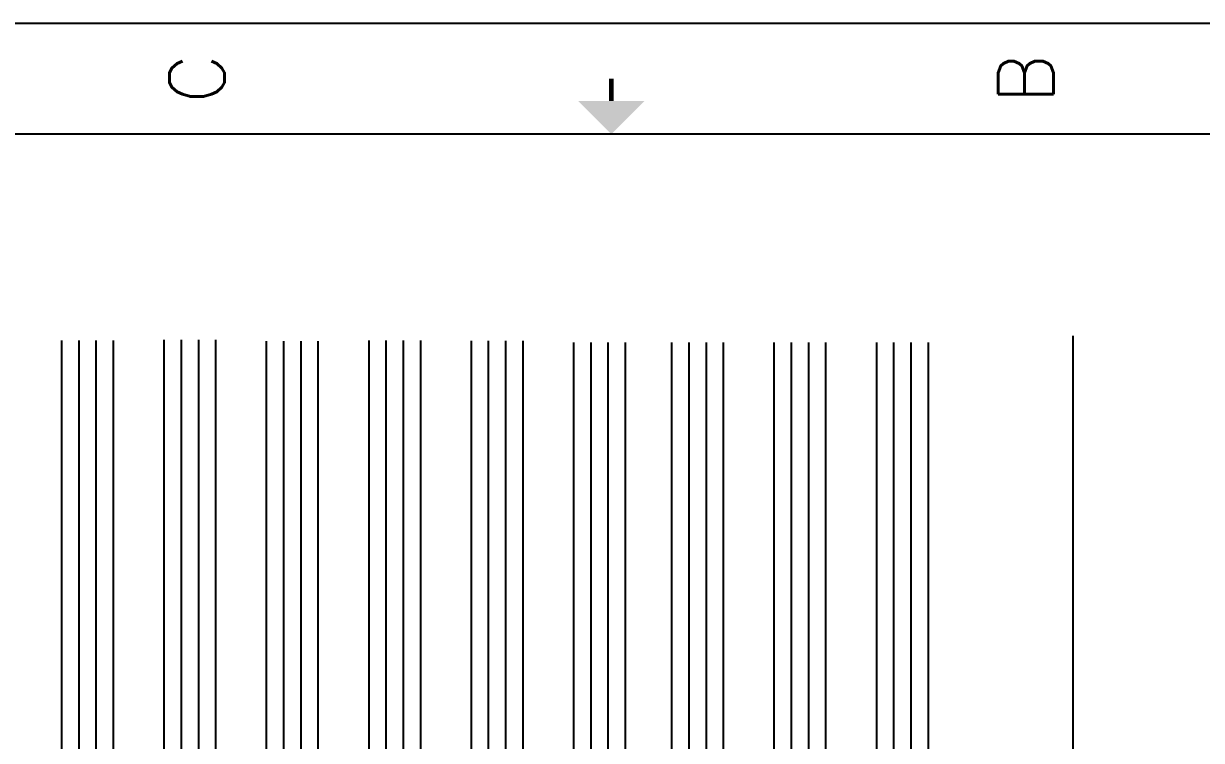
# Model space of a CAD drawing. Header units: inches. Extents: x -58 to 1235, y -506 to 1148.
# Drawn here: x 395.6 to 815.5, y 892.4 to 1147.8 of the extents above; entities that cross this region are included whole.
import ezdxf
from ezdxf.enums import TextEntityAlignment as Align

# ---------------------------------------------------------------- set-up
doc = ezdxf.new("R2010")
doc.units = ezdxf.units.IN
doc.header["$MEASUREMENT"] = 0
for name, color, linetype in [('RED_10AWG', 1, 'Continuous'), ('Title Block', 7, 'Continuous'), ('Viewport', 7, 'Continuous'), ('WHT_12AWG', 7, 'Continuous')]:
    doc.layers.add(name, color=color, linetype=linetype)
doc.styles.add('Roman', font='romans')

# ---------------------------------------------------------------- blocks, each defined once
blk = doc.blocks.new('ANSI_border_C')
at = {"layer": 'Title Block'}
for p, q in [((21, 0), (21, 16)), ((20.5, 0.75), (20.5, 15.25))]:
    blk.add_line(p, q, dxfattribs=at)
at = {"layer": 'Title Block', "const_width": 0.02}
blk.add_lwpolyline([(20.75, 8), (20.65, 8)], dxfattribs=at)
at = {"layer": 'Title Block'}
blk.add_solid([(20.65, 7.85), (20.65, 8.15), (20.5, 8)], dxfattribs=at)
at = {"layer": 'Title Block', "style": 'Roman'}
for s, p in [('C', (20.75, 9.875)), ('B', (20.75, 6.125))]:
    blk.add_text(s, height=0.25, dxfattribs=at).set_placement(p, align=Align.MIDDLE_CENTER)
blk = doc.blocks.new('JIC_border_C')
at = {"xscale": 78.77001811510775, "yscale": 78.77001811510775, "zscale": 78.77001811510775, "rotation": 90}
blk.add_blockref('ANSI_border_C', (1235.32, -506.34), dxfattribs=at)

msp = doc.modelspace()

# ---------------------------------------------------------------- linework, layer by layer
at = {"layer": 'RED_10AWG'}
for p, q in [((409.29, 838.06), (409.29, 1034.85)), ((415.43, 838.06), (415.43, 1034.85)), ((421.57, 838.06), (421.57, 1034.85)), ((427.71, 838.06), (427.71, 1034.85)), ((445.79, 838.18), (445.79, 1035.08)), ((451.93, 838.18), (451.93, 1035.08)), ((458.07, 838.18), (458.07, 1035.08)), ((464.21, 838.18), (464.21, 1035.08)), ((482.29, 837.99), (482.29, 1034.69)), ((488.43, 838.05), (488.43, 1034.69)), ((494.57, 837.99), (494.57, 1034.69)), ((500.71, 838.05), (500.71, 1034.69)), ((518.78, 838.06), (518.78, 1034.83)), ((524.92, 838.06), (524.92, 1034.83)), ((531.06, 838.06), (531.06, 1034.83)), ((537.2, 838.06), (537.2, 1034.83)), ((555.28, 838.02), (555.28, 1034.77)), ((561.42, 838.02), (561.42, 1034.77)), ((567.56, 838.02), (567.56, 1034.77)), ((573.7, 838.02), (573.7, 1034.77)), ((591.77, 837.79), (591.77, 1034.16)), ((597.91, 837.79), (597.91, 1034.16)), ((604.05, 837.79), (604.05, 1034.16)), ((610.19, 837.79), (610.19, 1034.16)), ((626.74, 837.79), (626.74, 1034.16)), ((632.88, 837.79), (632.88, 1034.16)), ((639.02, 837.79), (639.02, 1034.16)), ((645.16, 837.79), (645.16, 1034.16)), ((663.24, 837.79), (663.24, 1034.16)), ((669.38, 837.79), (669.38, 1034.16)), ((675.52, 837.79), (675.52, 1034.16)), ((681.66, 837.79), (681.66, 1034.16)), ((699.73, 837.79), (699.73, 1034.16)), ((705.87, 837.79), (705.87, 1034.16)), ((712.01, 837.79), (712.01, 1034.16)), ((718.15, 837.79), (718.15, 1034.16))]:
    msp.add_line(p, q, dxfattribs=at)
at = {"layer": 'WHT_12AWG'}
msp.add_line((769.76, 661.48), (769.76, 1036.54), dxfattribs=at)

# ---------------------------------------------------------------- block references
at = {"layer": 'Viewport'}
msp.add_blockref('JIC_border_C', (0, 0), dxfattribs=at)

doc.saveas('drawing.dxf')
